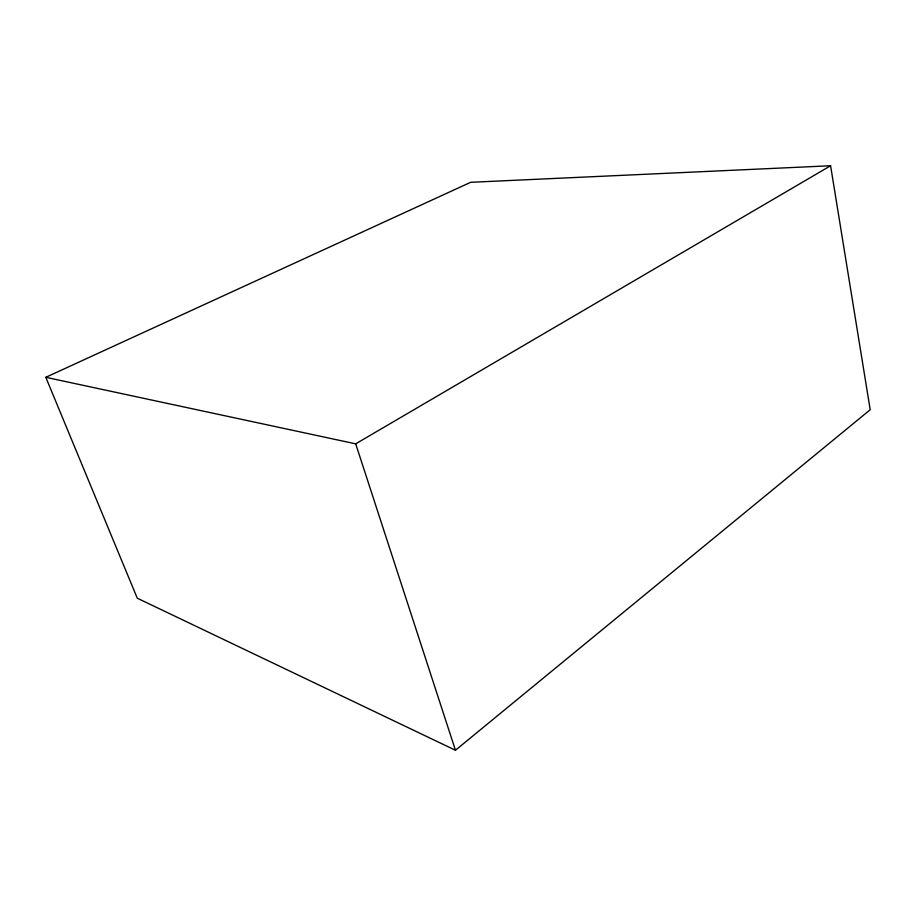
<?xml version="1.0" encoding="UTF-8"?>
<svg xmlns="http://www.w3.org/2000/svg" width="916" height="916" viewBox="0 0 916 916"><rect width="100%" height="100%" fill="white"/><g stroke="black" fill="none" stroke-linecap="round" stroke-linejoin="round"><path stroke-width="1.37" d="M455.447 750.25L870.2 409.727L830.594 165.75L470.641 182.307L45.8 377.312L137.286 598.205L455.447 750.25L355.694 443.836L45.8 377.312M355.694 443.836L830.594 165.75"/></g></svg>
